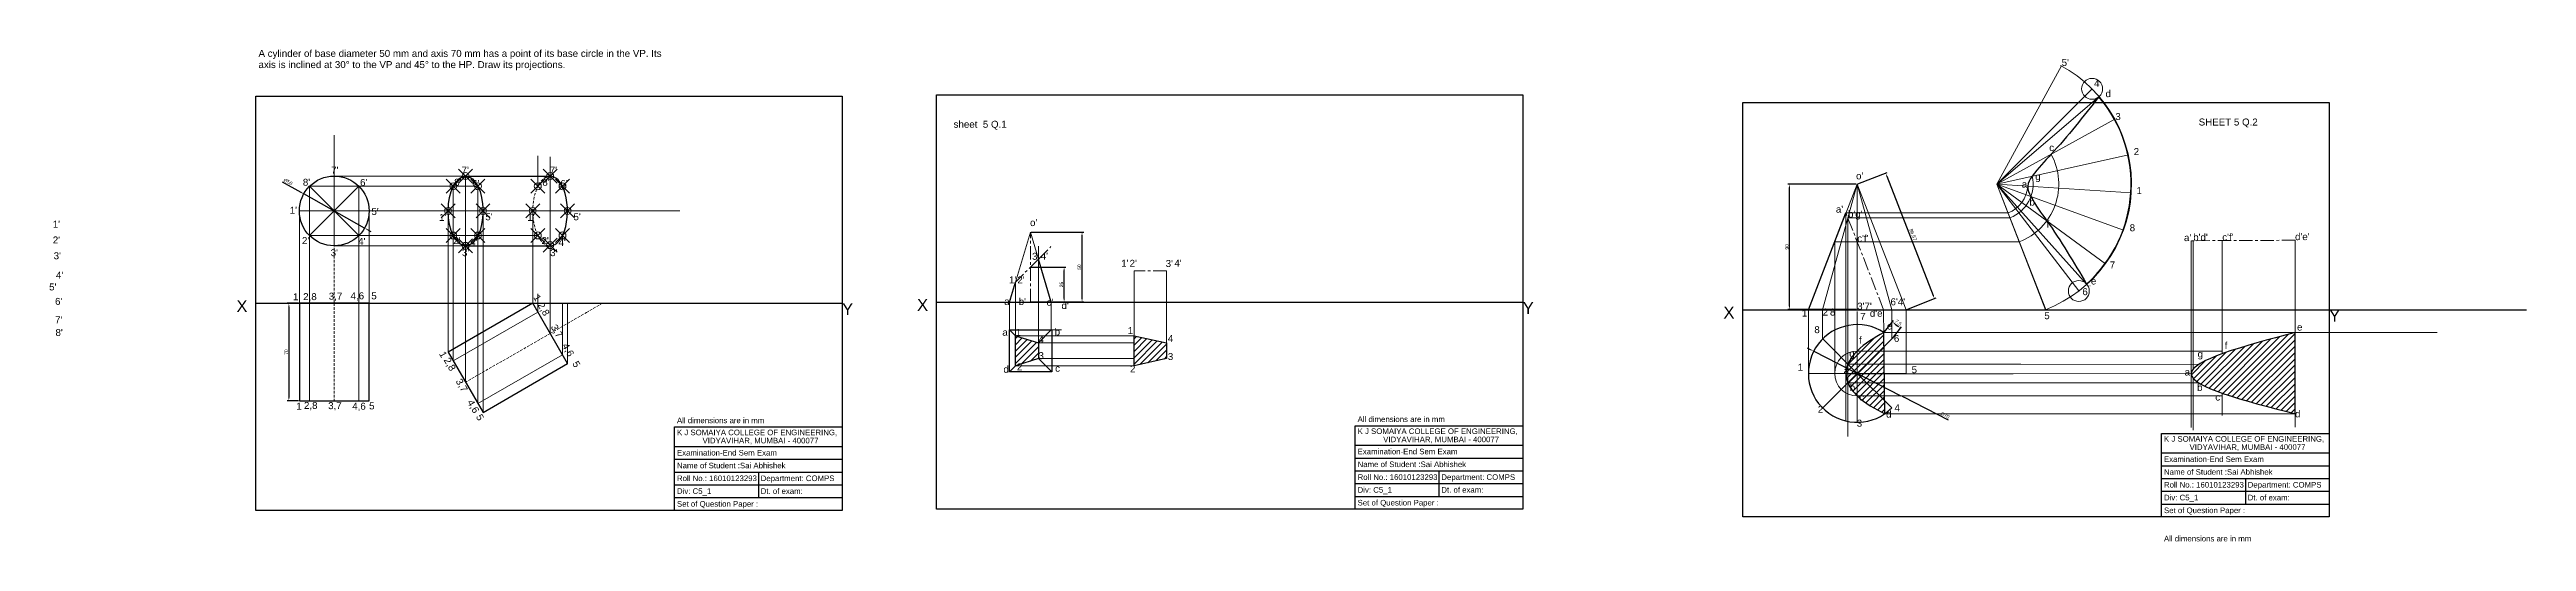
# Model space of a CAD drawing. Header units: millimetres. Extents: x 1962 to 3737, y 1849 to 2201.
import ezdxf

# ---------------------------------------------------------------- set-up
doc = ezdxf.new("R2010")
doc.units = ezdxf.units.MM
doc.header["$LTSCALE"] = 0.3
doc.header["$PDMODE"] = 35
doc.header["$PDSIZE"] = 5
doc.linetypes.add('CENTER', pattern=[50.8, 31.75, -6.35, 6.35, -6.35])
doc.linetypes.add('HIDDEN', pattern=[9.525, 6.35, -3.175])
doc.styles.get("Standard").update_dxf_attribs({"font": 'arial.ttf'})
doc.dimstyles.new('ISO-25', dxfattribs={"dimtxt": 2.5, "dimasz": 2.5, "dimexe": 1.25, "dimexo": 0.625, "dimtad": 1, "dimtxsty": 'Standard', "dimcen": 2.5, "dimadec": 0, "dimazin": 0, "dimtfac": 1, "dimtmove": 0, "dimatfit": 3, "dimfxl": 1, "dimarcsym": 0})

# ---------------------------------------------------------------- blocks, each defined once
blk = doc.blocks.new('*D2')
at = {"color": 0, "lineweight": -2, "transparency": 16777216}
for p, q in [((2140.6, 2019.6), (2132.5, 2019.6)), ((2133.7, 2017.1), (2133.7, 1952.1)), ((2140.6, 1949.6), (2132.5, 1949.6))]:
    blk.add_line(p, q, dxfattribs=at)
at = {"color": 0, "lineweight": 9, "transparency": 16777216}
for points in [[(2133.3, 2017.1), (2134.1, 2017.1), (2133.7, 2019.6)], [(2133.3, 1952.1), (2134.1, 1952.1), (2133.7, 1949.6)]]:
    blk.add_solid(points, dxfattribs=at)
at = {"layer": 'Defpoints', "color": 0, "lineweight": 9, "transparency": 16777216}
for p in [(2141.2, 2019.6), (2133.7, 1949.6), (2141.2, 1949.6)]:
    blk.add_point(p, dxfattribs=at)
at = {"color": 0, "lineweight": 9, "transparency": 16777216, "insert": (2131.8, 1984.6), "char_height": 2.5, "attachment_point": 5, "rotation": 90}
blk.add_mtext('70', dxfattribs=at)
blk = doc.blocks.new('*D3')
at = {"color": 0, "lineweight": -2, "transparency": 16777216}
for p, q in [((2128.9, 2106.7), (2142.2, 2099.2)), ((2188, 2073.5), (2144.4, 2098)), ((2190.2, 2072.3), (2192.4, 2071.1))]:
    blk.add_line(p, q, dxfattribs=at)
at = {"color": 0, "lineweight": 9, "transparency": 16777216}
for points in [[(2142.4, 2099.6), (2142, 2098.8), (2144.4, 2098)], [(2190.4, 2072.7), (2190, 2071.9), (2188, 2073.5)]]:
    blk.add_solid(points, dxfattribs=at)
at = {"layer": 'Defpoints', "color": 0, "lineweight": 9, "transparency": 16777216}
for p in [(2144.4, 2098), (2188, 2073.5)]:
    blk.add_point(p, dxfattribs=at)
at = {"color": 0, "lineweight": 9, "transparency": 16777216, "insert": (2133.1, 2106.6), "char_height": 2.5, "attachment_point": 5, "rotation": 330.7196}
blk.add_mtext('∅50', dxfattribs=at)
blk = doc.blocks.new('*D10')
at = {"color": 0, "linetype": 'Continuous', "lineweight": -2, "transparency": 16777216}
for p, q in [((2665.7, 2070.5), (2703.3, 2070.5)), ((2702.1, 2023), (2702.1, 2068)), ((2665.7, 2020.5), (2703.3, 2020.5))]:
    blk.add_line(p, q, dxfattribs=at)
at = {"color": 0, "linetype": 'Continuous', "lineweight": 9, "transparency": 16777216}
for points in [[(2701.6, 2068), (2702.5, 2068), (2702.1, 2070.5)], [(2701.6, 2023), (2702.5, 2023), (2702.1, 2020.5)]]:
    blk.add_solid(points, dxfattribs=at)
at = {"layer": 'Defpoints', "color": 0, "linetype": 'Continuous', "lineweight": 9, "transparency": 16777216}
for p in [(2665.1, 2070.5), (2702.1, 2070.5), (2665.1, 2020.5)]:
    blk.add_point(p, dxfattribs=at)
at = {"color": 0, "linetype": 'Continuous', "lineweight": 9, "transparency": 16777216, "insert": (2700.1, 2045.5), "char_height": 2.5, "attachment_point": 5, "rotation": 90}
blk.add_mtext('50', dxfattribs=at)
blk = doc.blocks.new('*D11')
at = {"color": 0, "linetype": 'Continuous', "lineweight": -2, "transparency": 16777216}
for p, q in [((2665.7, 2045.5), (2690.5, 2045.5)), ((2689.2, 2023), (2689.2, 2043)), ((2665.7, 2020.5), (2690.5, 2020.5))]:
    blk.add_line(p, q, dxfattribs=at)
at = {"color": 0, "linetype": 'Continuous', "lineweight": 9, "transparency": 16777216}
for points in [[(2688.8, 2043), (2689.7, 2043), (2689.2, 2045.5)], [(2688.8, 2023), (2689.7, 2023), (2689.2, 2020.5)]]:
    blk.add_solid(points, dxfattribs=at)
at = {"layer": 'Defpoints', "color": 0, "linetype": 'Continuous', "lineweight": 9, "transparency": 16777216}
for p in [(2665.1, 2045.5), (2689.2, 2045.5), (2665.1, 2020.5)]:
    blk.add_point(p, dxfattribs=at)
at = {"color": 0, "linetype": 'Continuous', "lineweight": 9, "transparency": 16777216, "insert": (2687.3, 2033), "char_height": 2.5, "attachment_point": 5, "rotation": 90}
blk.add_mtext('25', dxfattribs=at)
blk = doc.blocks.new('*U26')
at = {"linetype": 'Continuous', "lineweight": 9}
blk.add_line((-17.5, 0), (17.5, 0), dxfattribs=at)
blk = doc.blocks.new('*U27')
at = {"color": 0, "linetype": 'ByBlock', "lineweight": -2, "transparency": 16777216}
for p, rotation in [((3245.2, 1981.6), 135), ((3257.5, 1986.8), 90.00000000000001), ((3269.9, 1981.6), 45.00000000000001), ((3240, 1969.3), 180), ((3245.2, 1956.9), 225), ((3257.5, 1951.8), 270), ((3269.9, 1956.9), 315.0000000000001)]:
    blk.add_blockref('*U26', p, dxfattribs=dict(at, rotation=rotation))
blk.add_blockref('*U26', (3275, 1969.3), dxfattribs=at)
blk = doc.blocks.new('*D28')
at = {"color": 0, "linetype": 'Continuous', "lineweight": -2, "transparency": 16777216}
for p, q in [((3256.9, 2105), (3207.8, 2105)), ((3209.1, 2017.5), (3209.1, 2102.5)), ((3256.9, 2015), (3207.8, 2015))]:
    blk.add_line(p, q, dxfattribs=at)
at = {"color": 0, "linetype": 'Continuous', "lineweight": 9, "transparency": 16777216}
for points in [[(3208.7, 2102.5), (3209.5, 2102.5), (3209.1, 2105)], [(3208.7, 2017.5), (3209.5, 2017.5), (3209.1, 2015)]]:
    blk.add_solid(points, dxfattribs=at)
at = {"layer": 'Defpoints', "color": 0, "linetype": 'Continuous', "lineweight": 9, "transparency": 16777216}
for p in [(3209.1, 2105), (3257.5, 2105), (3257.5, 2015)]:
    blk.add_point(p, dxfattribs=at)
at = {"color": 0, "linetype": 'Continuous', "lineweight": 9, "transparency": 16777216, "insert": (3207.2, 2060), "char_height": 2.5, "attachment_point": 5, "rotation": 90}
blk.add_mtext('90', dxfattribs=at)
blk = doc.blocks.new('*D29')
at = {"color": 0, "linetype": 'Continuous', "lineweight": -2, "transparency": 16777216}
for p, q in [((3224.1, 1986.3), (3221.9, 1987.5)), ((3226.4, 1985.2), (3288.7, 1953.3)), ((3323, 1935.8), (3290.9, 1952.2))]:
    blk.add_line(p, q, dxfattribs=at)
at = {"color": 0, "linetype": 'Continuous', "lineweight": 9, "transparency": 16777216}
for points in [[(3224.3, 1986.7), (3224, 1986), (3226.4, 1985.2)], [(3291.1, 1952.6), (3290.7, 1951.8), (3288.7, 1953.3)]]:
    blk.add_solid(points, dxfattribs=at)
at = {"layer": 'Defpoints', "color": 0, "linetype": 'Continuous', "lineweight": 9, "transparency": 16777216}
for p in [(3226.4, 1985.2), (3288.7, 1953.3)]:
    blk.add_point(p, dxfattribs=at)
at = {"color": 0, "linetype": 'Continuous', "lineweight": 9, "transparency": 16777216, "insert": (3320.5, 1939.3), "char_height": 2.5, "attachment_point": 5, "rotation": 332.9467}
blk.add_mtext('∅70', dxfattribs=at)
blk = doc.blocks.new('*D46')
at = {"color": 0, "linetype": 'Continuous', "lineweight": -2, "transparency": 16777216}
for p, q in [((3258.1, 2105.2), (3279.1, 2113.4)), ((3278.8, 2110.6), (3312, 2025.2)), ((3293.1, 2015.2), (3314.1, 2023.4))]:
    blk.add_line(p, q, dxfattribs=at)
at = {"color": 0, "linetype": 'Continuous', "lineweight": 9, "transparency": 16777216}
for points in [[(3279.2, 2110.7), (3278.5, 2110.4), (3277.9, 2112.9)], [(3312.4, 2025.4), (3311.6, 2025.1), (3312.9, 2022.9)]]:
    blk.add_solid(points, dxfattribs=at)
at = {"layer": 'Defpoints', "color": 0, "linetype": 'Continuous', "lineweight": 9, "transparency": 16777216}
for p in [(3257.5, 2105), (3292.5, 2015), (3312.9, 2022.9)]:
    blk.add_point(p, dxfattribs=at)
at = {"color": 0, "linetype": 'Continuous', "lineweight": 9, "transparency": 16777216, "insert": (3297.4, 2068.7), "char_height": 2.5, "attachment_point": 5, "rotation": 291.2505}
blk.add_mtext('96,57', dxfattribs=at)
blk = doc.blocks.new('*U47')
at = {"linetype": 'Continuous', "lineweight": 9}
blk.add_line((-17.5, 45), (17.5, -45), dxfattribs=at)
blk = doc.blocks.new('*U48')
at = {"color": 0, "linetype": 'ByBlock', "lineweight": -2, "transparency": 16777216}
for p, rotation in [((3380.8, 2147.3), 129.9999999999999), ((3391.7, 2139.1), 113.75), ((3399.9, 2128.2), 97.49999999999996), ((3404.7, 2115.4), 81.25), ((3405.8, 2101.8), 64.99999999999994), ((3403, 2088.5), 48.74999999999998), ((3396.5, 2076.4), 32.49999999999996), ((3387, 2066.7), 16.24999999999997)]:
    blk.add_blockref('*U47', p, dxfattribs=dict(at, rotation=rotation))
blk.add_blockref('*U47', (3375.1, 2060), dxfattribs=at)
blk = doc.blocks.new('*D54')
at = {"color": 0, "linetype": 'Continuous', "lineweight": -2, "transparency": 16777216}
for p, q in [((3277, 1999.1), (3283.5, 2007.3)), ((3282.9, 1994.4), (3289.4, 2002.6)), ((3284.7, 2004.7), (3286.6, 2003.2))]:
    blk.add_line(p, q, dxfattribs=at)
at = {"color": 0, "linetype": 'Continuous', "lineweight": 9, "transparency": 16777216}
for points in [[(3284.9, 2005.1), (3284.4, 2004.4), (3282.7, 2006.3)], [(3286.9, 2003.5), (3286.4, 2002.9), (3288.6, 2001.6)]]:
    blk.add_solid(points, dxfattribs=at)
at = {"layer": 'Defpoints', "color": 0, "linetype": 'Continuous', "lineweight": 9, "transparency": 16777216}
for p in [(3276.6, 1998.6), (3282.5, 1994), (3288.6, 2001.6)]:
    blk.add_point(p, dxfattribs=at)
at = {"color": 0, "linetype": 'Continuous', "lineweight": 9, "transparency": 16777216, "insert": (3286.9, 2005.6), "char_height": 2.5, "attachment_point": 5, "rotation": 321.7464}
blk.add_mtext('7,5', dxfattribs=at)

msp = doc.modelspace()

# ---------------------------------------------------------------- hatches: boundary and pattern name
at = {"linetype": 'Continuous', "lineweight": 9}
h = msp.add_hatch(dxfattribs=at)
h.set_pattern_fill('ANSI31', color=256)
h.paths.add_polyline_path([(2670.837, 1991.125), (2654.354, 1996.241), (2654.354, 1974.706), (2670.837, 1979.961)])
h = msp.add_hatch(dxfattribs=at)
h.set_pattern_fill('ANSI31', color=256)
h.paths.add_polyline_path([(2762.654, 1991.125), (2739.343, 1996.241), (2739.343, 1974.706), (2762.654, 1979.961)])
h = msp.add_hatch(dxfattribs=at)
h.set_pattern_fill('ANSI31', color=256)
edge = h.paths.add_edge_path()
edge.add_spline(control_points=[(3276.636, 1998.601), (3269.86, 1994.722), (3259.717, 1988.914), (3250.894, 1977.682), (3248.975, 1969.266), (3250.901, 1960.865), (3259.71, 1949.437), (3270.363, 1944.155), (3277.307, 1940.383)], knot_values=[0, 0, 0, 0, 23.2346235, 34.7813296, 41.58929604, 48.39726248, 59.94396859, 83.48660931, 83.48660931, 83.48660931, 83.48660931], degree=3, periodic=0)
at = {"linetype": 'Continuous', "lineweight": 9, "transparency": 33554687}
h = msp.add_hatch(dxfattribs=at)
h.set_pattern_fill('ANSI31', color=256)
edge = h.paths.add_edge_path()
edge.add_spline(control_points=[(3276.636, 1998.601), (3269.86, 1994.722), (3259.717, 1988.914), (3250.894, 1977.682), (3248.975, 1969.266), (3250.901, 1960.865), (3259.71, 1949.437), (3270.363, 1944.155), (3277.307, 1940.383)], knot_values=[0, 0, 0, 0, 23.2346235, 34.7813296, 41.58929604, 48.39726248, 59.94396859, 83.48660931, 83.48660931, 83.48660931, 83.48660931], degree=3, periodic=0)
edge.add_line((3277.307, 1940.383), (3276.636, 1998.601))
at = {"linetype": 'Continuous', "lineweight": 9}
h = msp.add_hatch(dxfattribs=at)
h.set_pattern_fill('ANSI31', color=256)
h.set_pattern_definition([(45, (127.6827, 0), (-2.245064, 2.245064), [])])
edge = h.paths.add_edge_path()
edge.add_spline(control_points=[(3571.298, 1998.601), (3534.072, 1988.714), (3459.753, 1968.974), (3534.16, 1949.902), (3571.298, 1940.383)], knot_values=[0, 0, 0, 0, 79.99831147, 159.71602946, 159.71602946, 159.71602946, 159.71602946], degree=3, periodic=0)
edge.add_line((3571.298, 1940.383), (3571.298, 1998.601))

# ---------------------------------------------------------------- linework, layer by layer
for p, q in [((2110.126, 2168.115), (2530.126, 2168.115)), ((2110.126, 1871.115), (2110.126, 2168.115)), ((2530.126, 2168.115), (2530.126, 1871.115)), ((2597.855, 2168.973), (3017.855, 2168.973)), ((2597.855, 1871.973), (2597.855, 2168.973)), ((3017.855, 2168.973), (3017.855, 1871.973)), ((3175.701, 2163.482), (3595.701, 2163.482)), ((3175.701, 1866.482), (3175.701, 2163.482)), ((3595.701, 2163.482), (3595.701, 1866.482)), ((2110.126, 2019.615), (2530.126, 2019.615)), ((2597.855, 2020.473), (3017.855, 2020.473)), ((3175.701, 2014.982), (3595.701, 2014.982)), ((3317.129, 2014.883), (3737.129, 2014.883)), ((2410.126, 1930.938), (2530.126, 1930.938)), ((2410.126, 1871.115), (2410.126, 1930.938)), ((2410.126, 1916.948), (2530.126, 1916.948)), ((2530.126, 1926.115), (2530.126, 1871.115)), ((2897.855, 1931.797), (3017.855, 1931.797)), ((2897.855, 1871.973), (2897.855, 1931.797)), ((2897.855, 1917.807), (3017.855, 1917.807)), ((3017.855, 1926.973), (3017.855, 1871.973)), ((3475.701, 1926.305), (3595.701, 1926.305)), ((3475.701, 1866.482), (3475.701, 1926.305)), ((3595.701, 1921.482), (3595.701, 1866.482)), ((2410.126, 1907.782), (2530.126, 1907.782)), ((2897.855, 1908.64), (3017.855, 1908.64)), ((2897.855, 1899.473), (3017.855, 1899.473)), ((2957.855, 1899.473), (2957.855, 1881.14)), ((3475.701, 1912.315), (3595.701, 1912.315)), ((3475.701, 1903.149), (3595.701, 1903.149)), ((2410.126, 1898.615), (2530.126, 1898.615)), ((2410.126, 1889.448), (2530.126, 1889.448)), ((2470.126, 1898.615), (2470.126, 1880.282)), ((2897.855, 1890.307), (3017.855, 1890.307)), ((3475.701, 1893.982), (3595.701, 1893.982)), ((3475.701, 1884.815), (3595.701, 1884.815)), ((3535.701, 1893.982), (3535.701, 1875.649)), ((2530.126, 1871.115), (2110.126, 1871.115)), ((2410.126, 1880.282), (2530.126, 1880.282)), ((2530.126, 1871.115), (2410.126, 1871.115)), ((3017.855, 1871.973), (2597.855, 1871.973)), ((2897.855, 1881.14), (3017.855, 1881.14)), ((3017.855, 1871.973), (2897.855, 1871.973)), ((3595.701, 1866.482), (3175.701, 1866.482)), ((3475.701, 1875.649), (3595.701, 1875.649)), ((3595.701, 1866.482), (3475.701, 1866.482))]:
    msp.add_line(p, q)
for p, q in [((3357.581, 2104.982), (3430.738, 2167.566)), ((2166.197, 2085.746), (2148.52, 2103.424)), ((2166.197, 2110.746), (2166.197, 2060.746)), ((2166.197, 2085.746), (2183.875, 2103.424)), ((3257.542, 2104.982), (3222.542, 2014.982)), ((3232.793, 2014.982), (3257.542, 2104.982)), ((3257.542, 2014.982), (3257.542, 2104.982)), ((3292.542, 2014.982), (3257.542, 2104.982)), ((3292.542, 2014.982), (3257.542, 2104.982)), ((3282.291, 2014.982), (3257.542, 2104.982)), ((3257.542, 2014.982), (3257.542, 2104.982)), ((3392.581, 2014.982), (3357.581, 2104.982)), ((3357.581, 2104.982), (3421.945, 2033.385)), ((2141.197, 2085.746), (2191.197, 2085.746)), ((2166.197, 2085.746), (2148.52, 2068.068)), ((2166.197, 2085.746), (2183.875, 2068.068)), ((3249.495, 2084.289), (3249.495, 1983.234)), ((3249.495, 2084.289), (3249.495, 1983.234)), ((3249.495, 2084.289), (3365.628, 2084.289)), ((3250.876, 2080.739), (3250.876, 1983.943)), ((3250.876, 2080.739), (3250.876, 1983.943)), ((3250.876, 2080.739), (3367.009, 2080.739)), ((2650.068, 2020.473), (2665.068, 2070.473)), ((2665.068, 2070.473), (2680.068, 2020.473)), ((2670.837, 2051.243), (2670.837, 2060.608)), ((3257.542, 2063.596), (3241.448, 2063.596)), ((3241.448, 2063.596), (3241.448, 1968.387)), ((3257.542, 2063.596), (3273.661, 2063.534)), ((3257.542, 2063.596), (3373.675, 2063.596)), ((3496.935, 2064.413), (3496.935, 1930.437)), ((3498.315, 2064.413), (3498.315, 1972.45)), ((3519.134, 2064.51), (3519.134, 1983.439)), ((3571.298, 2064.738), (3571.298, 1930.757)), ((2672.568, 2045.473), (2665.068, 2045.473)), ((2670.837, 2051.243), (2670.837, 1979.961)), ((2739.343, 2042.913), (2739.343, 1974.706)), ((2762.654, 2042.913), (2762.654, 1979.961)), ((2654.354, 2034.759), (2654.354, 1974.706)), ((2650.068, 2020.473), (2650.068, 2000.473)), ((2680.068, 2020.473), (2680.068, 2000.473)), ((3222.542, 2014.982), (3222.542, 1969.268)), ((3232.793, 1994.017), (3232.793, 2014.982)), ((3276.448, 2014.982), (3277.307, 1940.383)), ((3276.448, 2014.982), (3277.307, 1940.383)), ((3276.448, 2014.982), (3392.581, 2014.982)), ((3282.291, 1994.017), (3282.291, 2014.982)), ((3292.542, 2014.982), (3292.542, 1969.268)), ((2654.354, 1996.241), (2739.343, 1996.241)), ((2670.837, 1991.125), (2739.343, 1991.125)), ((2680.444, 2000.473), (2687.308, 2000.473)), ((3276.636, 1998.601), (3443.615, 1998.601)), ((3443.615, 1998.601), (3673.028, 1998.601)), ((2654.354, 1974.706), (2739.343, 1974.706)), ((2670.837, 1979.961), (2739.343, 1979.961)), ((3249.495, 1983.234), (3249.495, 1955.302)), ((3250.876, 1983.943), (3250.876, 1954.553)), ((3250.876, 1975.935), (3374.809, 1975.935)), ((3257.542, 1985.363), (3397.044, 1985.363)), ((3374.809, 1975.935), (3502.186, 1975.737)), ((3397.044, 1985.363), (3519.134, 1985.363)), ((3249.495, 1955.302), (3249.495, 1935.206)), ((3249.496, 1969.107), (3369.252, 1969.107)), ((3250.876, 1962.602), (3374.502, 1962.602)), ((3250.876, 1954.593), (3250.876, 1924.085)), ((3257.542, 1953.174), (3397.089, 1953.174)), ((3369.252, 1969.107), (3496.936, 1969.26)), ((3374.502, 1962.602), (3502.438, 1962.439)), ((3397.089, 1953.174), (3519.134, 1953.174)), ((3498.315, 1965.848), (3498.315, 1928.566)), ((3519.134, 1955.059), (3519.134, 1939.078)), ((3277.307, 1940.383), (3282.291, 1944.519)), ((3277.307, 1940.383), (3448.265, 1940.383)), ((3448.265, 1940.383), (3571.298, 1940.383))]:
    msp.add_line(p, q, dxfattribs=at)
at = {"lineweight": 9}
for p, q in [((2166.197, 2110.746), (2166.197, 2140.095)), ((2312.092, 2103.328), (2312.092, 2125.166)), ((2320.931, 1997.964), (2320.931, 2124.5)), ((2148.52, 2103.424), (2148.52, 2019.615)), ((2148.52, 2103.424), (2269.148, 2103.424)), ((2166.197, 2110.746), (2260.309, 2110.746)), ((2183.875, 2103.424), (2183.875, 2019.615)), ((2251.47, 1978.274), (2251.47, 2103.424)), ((2260.309, 1962.964), (2260.309, 2110.746)), ((2269.148, 1947.655), (2269.148, 2103.424)), ((2312.092, 2103.424), (2312.139, 2103.424)), ((2327.265, 2103.424), (2329.77, 2103.424)), ((2329.77, 2101.541), (2329.77, 2103.424)), ((2141.197, 2085.746), (2141.197, 2019.615)), ((2191.197, 2085.746), (2191.197, 2019.615)), ((2191.197, 2085.746), (2308.431, 2085.746)), ((2247.809, 1984.615), (2247.809, 2085.746)), ((2272.809, 1941.314), (2272.809, 2085.746)), ((2308.431, 2019.615), (2308.431, 2085.746)), ((2148.52, 2068.068), (2308.431, 2068.168)), ((2166.197, 2060.746), (2308.431, 2060.746)), ((2308.431, 2068.168), (2312.092, 2068.168)), ((2308.431, 2060.746), (2320.931, 2060.746)), ((2312.092, 2068.164), (2312.092, 2068.168)), ((2329.77, 2060.746), (2329.77, 2068.168)), ((2329.77, 2068.168), (2329.771, 2068.168)), ((2312.092, 2013.274), (2312.092, 2026.435)), ((2141.197, 2019.615), (2141.197, 1949.615)), ((2148.52, 2019.615), (2148.52, 1949.615)), ((2183.875, 2019.615), (2183.875, 1949.615)), ((2191.197, 2019.615), (2191.197, 1949.615)), ((2308.431, 2019.615), (2247.809, 1984.615)), ((2312.092, 2013.274), (2251.47, 1978.274)), ((2329.77, 1982.655), (2329.77, 2019.615)), ((2333.431, 1976.314), (2333.431, 2019.615)), ((2329.77, 1982.655), (2269.148, 1947.655)), ((2333.431, 1976.314), (2272.809, 1941.314))]:
    msp.add_line(p, q, dxfattribs=at)
at = {"linetype": 'HIDDEN', "lineweight": 9}
for p, q in [((2166.197, 2110.746), (2166.197, 2019.615)), ((2166.197, 2019.615), (2166.197, 1949.615)), ((2320.931, 1997.964), (2346.912, 2012.964)), ((2346.912, 2012.964), (2358.431, 2019.615)), ((2320.931, 1997.964), (2260.309, 1962.964))]:
    msp.add_line(p, q, dxfattribs=at)
at = {"lineweight": 30}
for p, q in [((2260.309, 2110.746), (2320.931, 2110.746)), ((2260.309, 2060.746), (2320.931, 2060.746)), ((2191.197, 2019.615), (2141.197, 2019.615)), ((2141.197, 2019.615), (2141.197, 1949.615)), ((2191.197, 1949.615), (2191.197, 2019.615)), ((2308.431, 2019.615), (2247.809, 1984.615)), ((2333.431, 1976.314), (2308.431, 2019.615)), ((2650.068, 2020.473), (2680.068, 2020.473)), ((2247.809, 1984.615), (2272.809, 1941.314)), ((2272.809, 1941.314), (2333.431, 1976.314)), ((2141.197, 1949.615), (2191.197, 1949.615))]:
    msp.add_line(p, q, dxfattribs=at)
at = {"linetype": 'Continuous', "lineweight": 30}
for p, q in [((3222.542, 2014.982), (3249.495, 2084.289)), ((2680.068, 2020.473), (2670.837, 2051.243)), ((2650.068, 2020.473), (2654.354, 2034.759)), ((3222.542, 2014.982), (3292.542, 2014.982)), ((2654.354, 1996.241), (2650.068, 2000.473)), ((2670.837, 1991.125), (2680.068, 2000.473)), ((3277.307, 1940.383), (3276.636, 1998.601)), ((3571.298, 1940.383), (3571.298, 1998.601)), ((2654.354, 1974.706), (2650.068, 1970.473)), ((2670.837, 1979.961), (2680.444, 1970.473))]:
    msp.add_line(p, q, dxfattribs=at)
at = {"linetype": 'CENTER', "lineweight": 9}
for p, q in [((3276.448, 2014.982), (3249.495, 2084.289)), ((3276.448, 2014.982), (3249.495, 2084.289)), ((2665.068, 2020.473), (2665.068, 2070.473)), ((2670.837, 2051.243), (2679.763, 2060.168)), ((3571.298, 2064.738), (3496.935, 2064.413)), ((2670.837, 2051.243), (2654.354, 2034.759)), ((2762.654, 2042.913), (2739.343, 2042.913)), ((3257.542, 2004.268), (3257.542, 2014.982))]:
    msp.add_line(p, q, dxfattribs=at)
at = {"lineweight": 9}
msp.add_lwpolyline([(2308.431, 2085.746), (2413.921, 2085.746)], dxfattribs=at)
at = {"linetype": 'Continuous', "lineweight": 30}
msp.add_lwpolyline([(2650.068, 2000.473), (2680.444, 2000.473), (2680.444, 1970.473), (2650.068, 1970.473)], close=True, dxfattribs=at)
for points in [[(2654.354, 1996.241), (2670.837, 1991.125), (2670.837, 1979.961), (2654.354, 1974.706), (2654.354, 1996.241)], [(2739.343, 1996.241), (2762.654, 1991.125), (2762.654, 1979.961), (2739.343, 1974.706), (2739.343, 1996.241)]]:
    msp.add_lwpolyline(points, dxfattribs=at)
at = {"linetype": 'Continuous', "lineweight": 9}
for centre in [(3425.863, 2173.265), (3416.367, 2028.371)]:
    msp.add_circle(centre, 7.5, dxfattribs=at)
at = {"lineweight": 30}
msp.add_circle((2166.197, 2085.746), 25, dxfattribs=at)
at = {"linetype": 'Continuous', "lineweight": 9}
for centre, radius, start, end in [((3357.581, 2104.982), 96.566, 291.250506, 61.730506), ((3357.581, 2104.982), 44.405, 291.250506, 28.750506), ((3357.581, 2104.982), 22.202, 291.250506, 356.250506), ((3357.581, 2104.982), 26.012, 291.250506, 12.500506), ((3257.542, 1969.268), 16.094, 90, 270)]:
    msp.add_arc(centre, radius, start, end, dxfattribs=at)
at = {"linetype": 'Continuous', "lineweight": 30}
for centre, radius, start, end in [((3357.581, 2104.982), 96.274, 311.954986, 40.549392), ((3257.542, 1969.268), 35, 56.937546, 315)]:
    msp.add_arc(centre, radius, start, end, dxfattribs=at)
at = {"lineweight": 30}
msp.add_ellipse((2320.931, 2085.746), major_axis=(0, 25), ratio=0.49732489, start_param=3.12055829, end_param=6.51289372, dxfattribs=at)
msp.add_ellipse((2260.309, 2085.746), major_axis=(0, 25), ratio=0.5, dxfattribs=at)
at = {"linetype": 'HIDDEN', "lineweight": 9}
msp.add_ellipse((2320.931, 2085.746), major_axis=(0, 25), ratio=0.49732489, start_param=0.22970842, end_param=3.12055829, dxfattribs=at)
at = {"linetype": 'Continuous', "lineweight": 30}
for points in [[(3430.738, 2167.566), (3396.511, 2126.34), (3382.976, 2110.612), (3379.736, 2103.53), (3382.024, 2096.086), (3393.391, 2078.725), (3421.945, 2033.385)], [(3571.298, 1998.601), (3496.935, 1969.107), (3571.298, 1940.383)]]:
    msp.add_spline(points, degree=3, dxfattribs=at)
at = {"linetype": 'Continuous', "lineweight": 9}
msp.add_open_spline([(3424.3, 2032.114), (3424.381, 2032.08), (3424.463, 2032.046), (3424.544, 2032.014)], degree=3, dxfattribs=at)
at = {"linetype": 'Continuous', "lineweight": 30}
msp.add_open_spline([(3276.636, 1998.601), (3269.86, 1994.722), (3259.717, 1988.914), (3250.894, 1977.682), (3248.975, 1969.266), (3250.901, 1960.865), (3259.71, 1949.437), (3270.363, 1944.155), (3277.307, 1940.383)], degree=3, knots=[0, 0, 0, 0, 23.2346235, 34.7813296, 41.58929604, 48.39726248, 59.94396859, 83.48660931, 83.48660931, 83.48660931, 83.48660931], dxfattribs=at)
at = {"lineweight": 9}
for p in [(2260.309, 2110.746), (2320.931, 2110.746), (2251.47, 2103.424), (2269.148, 2103.424), (2312.092, 2103.424), (2329.77, 2103.424), (2247.809, 2085.746), (2272.809, 2085.746), (2308.431, 2085.746), (2333.431, 2085.746), (2251.47, 2068.138), (2260.309, 2060.746), (2269.148, 2068.143), (2312.092, 2068.168), (2320.931, 2061.232), (2329.77, 2068.168)]:
    msp.add_point(p, dxfattribs=at)

# ---------------------------------------------------------------- block references
at = {"linetype": 'Continuous', "lineweight": 9}
for name in ['*U48', '*U27']:
    msp.add_blockref(name, (0, 0), dxfattribs=at)

# ---------------------------------------------------------------- texts
at = {"lineweight": 9}
for s, p in [('A cylinder of base diameter 50 mm and axis 70 mm has a point of its base circle in the VP. Its', (2111.938, 2196.162)), ('axis is inclined at 30° to the VP and 45° to the HP. Draw its projections.', (2111.938, 2188.13)), ("7'", (2164.013, 2112.461)), ("7'", (2257.448, 2112.461)), ("7'", (2320.642, 2112.461)), ("8'", (2143.708, 2103.793)), ("6'", (2184.707, 2103.676)), ("8'", (2252.162, 2103.793)), ("6'", (2265.085, 2102.903)), ("8'", (2315.357, 2103.793)), ("6'", (2328.279, 2102.903)), ("1'", (1964.505, 2073.75)), ("1'", (2134.332, 2083.7)), ("5'", (2192.853, 2082.859)), ("1'", (2241.322, 2078.653)), ("5'", (2274.43, 2079.069)), ("1'", (2304.517, 2078.653)), ("5'", (2337.625, 2079.069)), ("2'", (1964.505, 2062.43)), ("2'", (2143.062, 2062.007)), ("4'", (2183.322, 2061.433)), ("2'", (2251.517, 2062.007)), ("4'", (2263.699, 2060.66)), ("2'", (2314.711, 2062.007)), ("4'", (2326.893, 2060.66)), ("3'", (1965.153, 2051.109)), ("4'", (1966.772, 2037.2)), ("3'", (2163.625, 2053.347)), ("3'", (2257.736, 2053.347)), ("3'", (2320.931, 2053.347)), ("5'", (1961.915, 2028.791)), ("6'", (1966.124, 2018.44)), ('1', (2136.689, 2021.74)), ('2,8', (2143.941, 2021.83)), ('3,7', (2162.286, 2022.154)), ('4,6', (2177.921, 2022.438)), ('5', (2192.762, 2022.386)), ("7'", (1966.124, 2005.179)), ("8'", (1966.448, 1996.122)), ('1', (2138.983, 1943.234)), ('2,8', (2144.507, 1943.862)), ('3,7', (2161.846, 1943.698)), ('4,6', (2179.103, 1943.29)), ('5', (2191.208, 1943.535))]:
    msp.add_text(s, height=5, dxfattribs=at).set_placement(p)
at = {"linetype": 'Continuous', "lineweight": 9}
for s, p in [("5'", (3404.027, 2189.644)), ('4', (3427.307, 2174.709)), ('d', (3435.484, 2167.29)), ('3', (3442.524, 2150.913)), ('SHEET 5 Q.2', (3502.262, 2146.981)), ('c', (3395.137, 2128.674)), ('2', (3455.672, 2125.757)), ("o'", (3256.725, 2108.372)), ('a', (3375.441, 2102.454)), ('b', (3380.975, 2089.611)), ('g', (3385.113, 2107.934)), ('1', (3457.653, 2097.815)), ("o'", (2664.819, 2074.881)), ("a'", (3242.255, 2084.486)), ("a'", (3242.255, 2084.486)), ("b'g'", (3250.965, 2081.063)), ("b'g'", (3250.965, 2081.063)), ('f', (3393.291, 2073.746)), ("c'f'", (3257.542, 2063.596)), ('8', (3452.809, 2071.197)), ("a'", (3491.685, 2064.132)), ("b'd'", (3498.315, 2064.413)), ("c'f'", (3519.134, 2064.51)), ("d'e'", (3571.298, 2064.82)), ("3'", (2666.276, 2050.747)), ("4'", (2672.497, 2050.943)), ("1'", (2730.139, 2045.713)), ("2'", (2736.151, 2045.713)), ("3'", (2762.019, 2045.59)), ("4'", (2768.24, 2045.787)), ('7', (3438.492, 2044.535)), ("1'", (2649.71, 2033.859)), ("2'", (2655.722, 2033.859)), ("b'", (2656.691, 2018.329)), ('6', (3418.895, 2025.396)), ('e', (3424.99, 2033.042)), ("a'", (2646.292, 2018.407)), ("c'", (2676.63, 2017.782)), ("d'", (2687.341, 2015.439)), ("1'", (3217.896, 2010.033)), ("2'8'", (3232.793, 2010.793)), ("3'7'", (3257.542, 2014.982)), ('7', (3259.724, 2007.714)), ("d'e'", (3266.589, 2009.907)), ("6'4'", (3281.42, 2018.149)), ('5', (3391.578, 2008.184)), ('1', (2654.354, 1996.241)), ('4', (2670.837, 1991.125)), ('b', (2682.439, 1996.628)), ('1', (2734.827, 1997.481)), ('4', (2763.536, 1991.844)), ('8', (3226.833, 1998.169)), ('f', (3258.834, 1990.676)), ('e', (3278.838, 2000.766)), ('6', (3283.824, 1991.876)), ('f', (3520.891, 1986.822)), ('e', (3572.711, 2000.026)), ('d', (2645.76, 1969.782)), ('2', (2655.448, 1971.56)), ('3', (2670.837, 1979.538)), ('c', (2682.806, 1970.473)), ('2', (2736.459, 1970.121)), ('3', (2763.534, 1978.912)), ('1', (3214.935, 1971.233)), ('a', (3247.795, 1968.802)), ('g', (3251.842, 1981.169)), ('5', (3296.532, 1969.487)), ('a', (3492.14, 1967.82)), ('g', (3501.474, 1980.809)), ('b', (3252.22, 1956.732)), ('c', (3259.004, 1949.757)), ('b', (3501.131, 1956.752)), ('c', (3514.142, 1949.835)), ('2', (3229.339, 1941.139)), ('3', (3257.218, 1931.124)), ('d', (3278.266, 1937.619)), ('4', (3284.314, 1942.234)), ('d', (3571.298, 1937.775))]:
    msp.add_text(s, height=5, dxfattribs=at).set_placement(p)
at = {"linetype": 'CENTER', "lineweight": 9}
msp.add_text('sheet  5 Q.1', height=5, dxfattribs=at).set_placement((2610.034, 2145.366))
at = {"lineweight": 9}
for s, p in [('1', (2308.672, 2023.889)), ('2,8', (2311.721, 2018.347)), ('3,7', (2321.173, 2002.621)), ('4,6', (2329.238, 1989.223)), ('1', (2241.175, 1983.342)), ('2,8', (2244.481, 1978.872)), ('5', (2336.613, 1976.344)), ('3,7', (2253.009, 1963.775)), ('4,6', (2261.284, 1948.625)), ('5', (2267.549, 1938.265))]:
    msp.add_text(s, height=5, rotation=300, dxfattribs=at).set_placement(p)
for s, height, p in [('All dimensions are in mm', 4.00791, (2411.804, 1933.621)), ('All dimensions are in mm', 4.00791, (2899.533, 1934.479)), ('K J SOMAIYA COLLEGE OF ENGINEERING, ', 4.00791, (2411.804, 1925.013)), ('VIDYAVIHAR, MUMBAI - 400077', 4.00791, (2430.141, 1919.161)), ('K J SOMAIYA COLLEGE OF ENGINEERING, ', 4.00791, (2899.533, 1925.871)), ('VIDYAVIHAR, MUMBAI - 400077', 4.00791, (2917.869, 1920.019)), ('K J SOMAIYA COLLEGE OF ENGINEERING, ', 4.00791, (3477.379, 1920.38)), ('VIDYAVIHAR, MUMBAI - 400077', 4.00791, (3495.715, 1914.528)), ('Examination-End Sem Exam', 4.00791, (2411.804, 1910.464)), ('Name of Student :Sai Abhishek ', 4.00791, (2411.804, 1901.297)), ('Examination-End Sem Exam', 4.00791, (2899.533, 1911.323)), ('Name of Student :Sai Abhishek ', 4.00791, (2899.533, 1902.156)), ('Examination-End Sem Exam', 4.00791, (3477.379, 1905.831)), ('Name of Student :Sai Abhishek ', 4.00791, (3477.379, 1896.664)), ('Roll No.: 16010123293', 4.00791, (2411.804, 1892.131)), ('Div: C5_1', 4.0079, (2411.804, 1882.964)), ('Department: COMPS', 4.00791, (2471.804, 1892.131)), ('Dt. of exam:', 4.00791, (2471.804, 1882.964)), ('Roll No.: 16010123293', 4.00791, (2899.533, 1892.989)), ('Div: C5_1', 4.0079, (2899.533, 1883.823)), ('Department: COMPS', 4.00791, (2959.533, 1892.989)), ('Dt. of exam:', 4.00791, (2959.533, 1883.823)), ('Roll No.: 16010123293', 4.00791, (3477.379, 1887.498)), ('Div: C5_1', 4.0079, (3477.379, 1878.331)), ('Department: COMPS', 4.00791, (3537.379, 1887.498)), ('Dt. of exam:', 4.00791, (3537.379, 1878.331)), ('Set of Question Paper : ', 4.00791, (2411.804, 1873.797)), ('Set of Question Paper : ', 4.00791, (2899.533, 1874.656)), ('Set of Question Paper : ', 4.00791, (3477.379, 1869.164)), ('All dimensions are in mm', 4.00791, (3477.379, 1848.921))]:
    msp.add_text(s, height=height).set_placement(p)
at = {"char_height": 8.5, "attachment_point": 1}
for s, width, insert in [('X', 7.5626, (2096.117, 2021.775)), ('Y', 20.25103, (2530.126, 2019.615)), ('X', 7.5626, (2583.846, 2022.634)), ('Y', 20.25103, (3017.855, 2020.473)), ('X', 7.5626, (3161.691, 2017.142)), ('Y', 20.25103, (3595.701, 2014.982))]:
    msp.add_mtext_dynamic_manual_height_columns(s, width=width, gutter_width=42.5, heights=[0], dxfattribs=dict(at, insert=insert))
at = {"linetype": 'Continuous', "lineweight": 9, "insert": (2644.953, 2001.285), "char_height": 5, "attachment_point": 1}
msp.add_mtext_dynamic_manual_height_columns('a', width=2.49297, gutter_width=25, heights=[0], dxfattribs=at)

# ---------------------------------------------------------------- dimensions: what is measured, and where the dimension line sits
at = {"linetype": 'Continuous', "lineweight": 9}
for p1, p2, distance, picture, middle in [((3257.542, 2104.982), (3292.542, 2014.982), 21.882, '*D46', (3297.419, 2068.684)), ((3276.636, 1998.601), (3282.526, 1993.957), 9.773, '*D54', (3286.946, 2005.62))]:
    dim = msp.add_aligned_dim(p1=p1, p2=p2, distance=distance, dimstyle='ISO-25', dxfattribs=at)
    dim.commit()
    dim.dimension.update_dxf_attribs({"geometry": picture, "text_midpoint": middle})
at = {"lineweight": 9}
dim = msp.add_diameter_dim_2p(p1=(2188.003, 2073.519), p2=(2144.391, 2097.973), dimstyle='ISO-25', dxfattribs=at)
dim.commit()
dim.dimension.update_dxf_attribs({"geometry": '*D3', "text_midpoint": (2132.162, 2104.831), "dimtype": 163})
at = {"linetype": 'Continuous', "lineweight": 9}
for base, p1, p2, picture, middle in [((3209.1, 2104.982), (3257.542, 2014.982), (3257.542, 2104.982), '*D28', (3207.198, 2059.982)), ((2702.05, 2070.473), (2665.068, 2020.473), (2665.068, 2070.473), '*D10', (2700.149, 2045.473)), ((2689.246, 2045.473), (2665.068, 2020.473), (2665.068, 2045.473), '*D11', (2687.344, 2032.973))]:
    dim = msp.add_linear_dim(base=base, p1=p1, p2=p2, angle=90, dimstyle='ISO-25', dxfattribs=at)
    dim.commit()
    dim.dimension.update_dxf_attribs({"geometry": picture, "text_midpoint": middle})
at = {"lineweight": 9}
dim = msp.add_linear_dim(base=(2133.707, 1949.615), p1=(2141.197, 2019.615), p2=(2141.197, 1949.615), angle=90, dimstyle='ISO-25', dxfattribs=at)
dim.commit()
dim.dimension.update_dxf_attribs({"geometry": '*D2', "text_midpoint": (2131.805, 1984.615)})
at = {"linetype": 'Continuous', "lineweight": 9}
dim = msp.add_diameter_dim_2p(p1=(3226.372, 1985.187), p2=(3288.713, 1953.35), dimstyle='ISO-25', dxfattribs=at)
dim.commit()
dim.dimension.update_dxf_attribs({"geometry": '*D29', "text_midpoint": (3319.647, 1937.551), "dimtype": 163})

doc.saveas('drawing.dxf')
